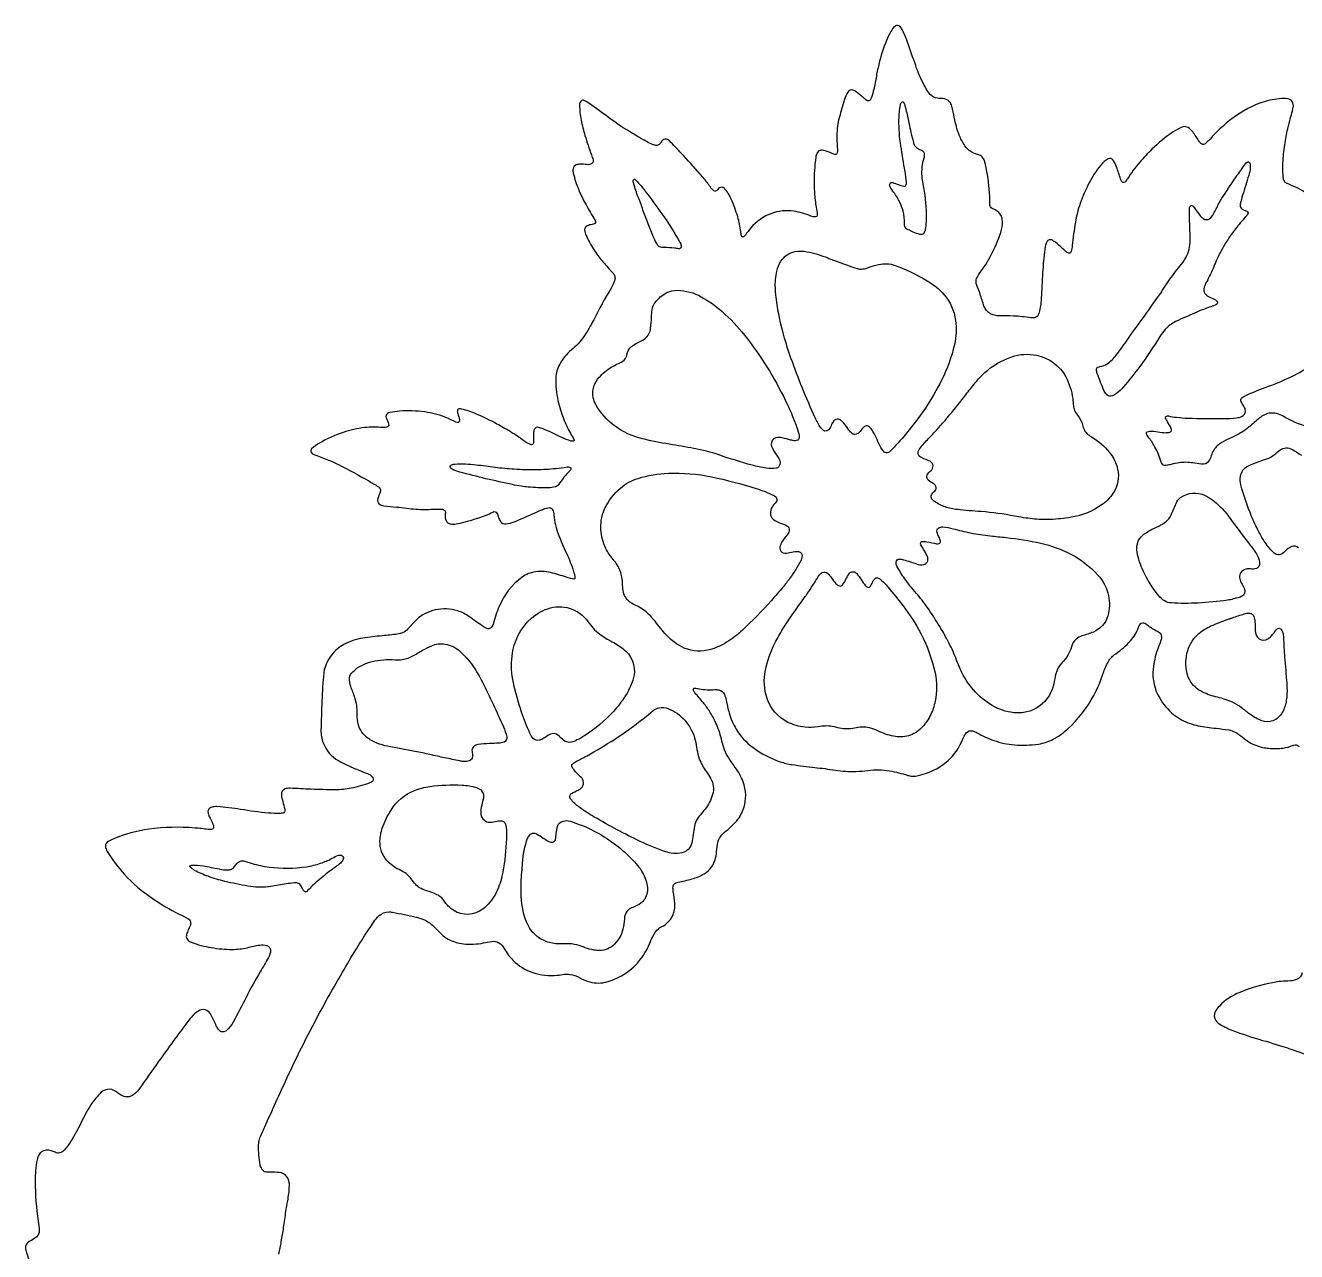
# Model space of a CAD drawing. Extents: x 5.6 to 18.4, y 2.5 to 21.5.
# Drawn here: x 6.77 to 13.13, y 15.33 to 21.47 of the extents above; entities that cross this region are included whole.
import ezdxf

# ---------------------------------------------------------------- set-up
doc = ezdxf.new("R2010")
doc.units = 0
doc.layers.add('SignTorch_HUMMINGBIRD_WELCO', color=18, linetype='CONTINUOUS')

msp = doc.modelspace()

# ---------------------------------------------------------------- linework, layer by layer
at = {"layer": 'SignTorch_HUMMINGBIRD_WELCO'}
for points in [[(13.1765, 20.6314, 0.044615), (13.1328, 20.6555, -0.003305), (13.0832, 20.6778, -0.157675), (13.073, 20.687, -0.111902), (13.0668, 20.7075, -0.03689), (13.067, 20.8015, -0.021489), (13.0777, 20.8911, -0.024433), (13.0943, 20.9686, 0.000156), (13.1157, 21.0491, 0.13387), (13.1154, 21.0788, 0.295661), (13.0921, 21.0994, 0.065391), (13.0459, 21.1001, 0.108312), (12.8691, 21.0397, 0.058894), (12.734, 20.9342, 0.019666), (12.7071, 20.9054, -0.027666), (12.6798, 20.8771, -0.101657), (12.672, 20.8723, -0.246043), (12.6574, 20.8743, -0.098244), (12.6472, 20.8851, 0.021653), (12.6138, 20.9339, 0.082912), (12.5911, 20.9555, 0.235478), (12.565, 20.959, 0.068167), (12.5159, 20.9344, 0.042872), (12.4099, 20.8474, 0.021861), (12.3489, 20.7825, 0.036291), (12.287, 20.699, -0.025352), (12.277, 20.6848, -0.474651), (12.2602, 20.6846, -0.100717), (12.2526, 20.6985, 0.00671), (12.233, 20.7588, 0.073139), (12.2154, 20.7932, 0.374432), (12.191, 20.799, 0.10428), (12.1539, 20.7684, 0.046855), (12.0958, 20.6796, 0.036977), (12.0501, 20.5752, 0.043902), (12.0263, 20.4821, 0.016255), (12.0109, 20.3651, -0.034714), (12.006, 20.336, -0.167277), (12.0013, 20.3287, -0.275217), (11.9912, 20.3273, -0.091278), (11.9787, 20.3355, 0.015577), (11.9346, 20.3755, 0.045952), (11.9116, 20.3917, 0.424194), (11.8828, 20.3834, 0.08721), (11.8754, 20.3607, 0.017653), (11.8633, 20.2443, 0.006769), (11.8562, 20.1155, -0.031015), (11.849, 20.0464, -0.05802), (11.8409, 20.0184, -0.227468), (11.8254, 20.0046, -0.111103), (11.8034, 20.0034, 0.030327), (11.7161, 20.0124, 0.012056), (11.6467, 20.0137, -0.112855), (11.6021, 20.0237, -0.210688), (11.5689, 20.0621, 0.006897), (11.5495, 20.1227, 0.018395), (11.5327, 20.1674, -0.190143), (11.532, 20.1997, -0.075634), (11.5454, 20.2241, 0.044606), (11.6053, 20.3181, 0.03984), (11.6528, 20.4312, 0.086787), (11.6611, 20.4872, 0.089844), (11.6558, 20.5123, 0.193623), (11.6254, 20.5437, 0.011503), (11.6101, 20.5502, -0.201918), (11.6011, 20.5589, -0.104832), (11.5977, 20.5764, 0.024242), (11.5955, 20.6474, 0.044393), (11.5715, 20.7892, 0.130562), (11.56, 20.8093, 0.146275), (11.542, 20.8193, -0.187075), (11.4733, 20.8646, -0.064276), (11.4446, 20.9185, -0.0432), (11.4201, 21.0058, 0.010774), (11.408, 21.0626, 0.131748), (11.3952, 21.0864, 0.204051), (11.3623, 21.1008, -0.056055), (11.3267, 21.1052, -0.192596), (11.2927, 21.1293, -0.030618), (11.2571, 21.1923, -0.031808), (11.2269, 21.2659, 0.003768), (11.1861, 21.384, 0.037447), (11.1563, 21.4516, 0.148835), (11.1429, 21.465, 0.326296), (11.1221, 21.462, 0.069978), (11.1028, 21.4371, 0.033302), (11.0809, 21.3922, 0.037083), (11.0423, 21.2722, 0.019858), (11.0287, 21.2047, -0.024676), (11.0145, 21.1372, -0.02829), (11.0014, 21.0968, -0.162819), (10.9965, 21.0909, -0.299954), (10.9832, 21.0913, -0.026219), (10.9617, 21.1081, 0.007209), (10.9297, 21.1352, 0.108413), (10.9131, 21.1436, 0.324163), (10.8873, 21.1336, 0.069827), (10.87, 21.096, 0.007041), (10.8452, 21.0095, 0.064537), (10.8323, 20.9149, 0.020731), (10.8336, 20.877, -0.019934), (10.835, 20.839, -0.096011), (10.8322, 20.8249, -0.245637), (10.8277, 20.8211, -0.165243), (10.8174, 20.8222, 0.017087), (10.7796, 20.8382, 0.101197), (10.7545, 20.8423, 0.252559), (10.7347, 20.8306, 0.102036), (10.7268, 20.8085, 0.037968), (10.7185, 20.6729, 0.021594), (10.7226, 20.6018, 0.021176), (10.733, 20.53, -0.04696), (10.7341, 20.518, -0.410385), (10.725, 20.5088, -0.09913), (10.7029, 20.5129, 0.056929), (10.6162, 20.5369, 0.132237), (10.5022, 20.5248, 0.123306), (10.402, 20.454, 0.036316), (10.3745, 20.4169, -0.142108), (10.3658, 20.4093, -0.456891), (10.3556, 20.4138, -0.044433), (10.3512, 20.4348, 0.041157), (10.336, 20.5089, 0.032847), (10.3036, 20.5978, 0.069238), (10.2707, 20.6509, 0.219608), (10.258, 20.657, 0.263173), (10.2363, 20.6452, -0.219511), (10.2252, 20.6378, -0.196537), (10.2173, 20.6398, -0.071348), (10.2016, 20.6549, -0.022794), (10.1938, 20.6659, 0.021643), (10.186, 20.677, 0.01643), (10.1486, 20.7224, 0.006834), (10.0538, 20.8273, 0.010982), (9.9941, 20.8888, 0.076329), (9.984, 20.896, 0.242934), (9.9666, 20.896, 0.10019), (9.9581, 20.8891, 0.001182), (9.9459, 20.8743, -0.199383), (9.9316, 20.8667, -0.141615), (9.9098, 20.8708, -0.032802), (9.7433, 20.9686, -0.013544), (9.6377, 21.0447, 0.019245), (9.5803, 21.085, 0.039691), (9.5675, 21.0919, 0.316902), (9.5518, 21.0887, 0.192647), (9.5444, 21.0699, 0.049243), (9.5521, 20.9936, 0.022413), (9.5714, 20.9161, 0.017499), (9.604, 20.819, -0.025054), (9.6119, 20.7944, -0.397865), (9.5998, 20.7722, -0.108012), (9.5815, 20.7703, 0.027659), (9.5475, 20.7724, 0.076093), (9.5281, 20.7695, 0.298713), (9.5116, 20.7495, 0.088268), (9.513, 20.7271, 0.034985), (9.5388, 20.6471, 0.031), (9.5717, 20.5779, 0.011897), (9.616, 20.502, -0.053837), (9.6235, 20.4863, -0.299898), (9.6209, 20.4758, -0.176381), (9.6078, 20.4704, 0.110975), (9.5822, 20.4634, 0.352735), (9.5703, 20.4357, 0.044991), (9.58, 20.41, 0.030107), (9.621, 20.3372, 0.036398), (9.6626, 20.2819, 0.009155), (9.7118, 20.2277, -0.124597), (9.7208, 20.2116, -0.141579), (9.7203, 20.1926, -0.059493), (9.7021, 20.152, 0.019084), (9.6151, 19.9939, -0.03315), (9.5659, 19.9102, -0.073985), (9.5036, 19.8426, 0.099341), (9.4448, 19.772, 0.113234), (9.4255, 19.7029, 0.070558), (9.4364, 19.5892, 0.032194), (9.4643, 19.4993, 0.037335), (9.4988, 19.4258, 0.004297), (9.5164, 19.3952, -0.446166), (9.5136, 19.3861, -0.151756), (9.508, 19.3855, -0.043402), (9.4894, 19.3905, -0.029175), (9.4447, 19.41, 0.022221), (9.3623, 19.4473, 0.022832), (9.3392, 19.4553, 0.391948), (9.3178, 19.4448, 0.09829), (9.3142, 19.4234, -0.014931), (9.314, 19.383, -0.121932), (9.3108, 19.3717, -0.238711), (9.3056, 19.3683, -0.115853), (9.299, 19.369, -0.04675), (9.2841, 19.376, -0.032517), (9.2589, 19.3932, 0.021492), (9.234, 19.411, 0.011364), (9.1964, 19.4343, 0.006617), (9.1305, 19.472, 0.025907), (9.0278, 19.5221, 0.038012), (8.954, 19.547, 0.063988), (8.9428, 19.5484, 0.373411), (8.9328, 19.5396, 0.126958), (8.9347, 19.5232, -0.055011), (8.9426, 19.4934, -0.112617), (8.9419, 19.4831, -0.255558), (8.9384, 19.4798, -0.193463), (8.9247, 19.4813, 0.028039), (8.875, 19.5046, 0.061464), (8.7693, 19.5325, 0.05346), (8.6437, 19.5362, 0.028068), (8.5951, 19.5296, 0.10216), (8.5826, 19.5244, 0.358389), (8.5763, 19.503, -0.001511), (8.5865, 19.4789, -0.104657), (8.5888, 19.4671, -0.286972), (8.583, 19.4583, -0.132915), (8.5602, 19.4544, 0.050366), (8.4678, 19.454, 0.055969), (8.361, 19.4304, 0.047095), (8.2425, 19.377, 0.061313), (8.2027, 19.3474, 0.262427), (8.1991, 19.3355, 0.249144), (8.2113, 19.3212, 0.002013), (8.28, 19.2944, -0.024625), (8.337, 19.2691, -0.013719), (8.4896, 19.1869, -0.012635), (8.5373, 19.158, -0.085722), (8.5433, 19.1524, -0.272941), (8.546, 19.1309, 0.028878), (8.5348, 19.1001, 0.121955), (8.5339, 19.0834, 0.166803), (8.5401, 19.0727, 0.155005), (8.5641, 19.0622, 0.005855), (8.6281, 19.0564, -0.016273), (8.678, 19.0508, 0.039325), (8.7711, 19.0447, 0.003664), (8.8479, 19.0463, -0.152425), (8.8666, 19.041, -0.282763), (8.8727, 19.0281, 0.028485), (8.8716, 19.0068, 0.156308), (8.8793, 18.9832, 0.192581), (8.8965, 18.9722, 0.096478), (8.9268, 18.9725, 0.040927), (9.077, 19.016, 0.035473), (9.1105, 19.0316, -0.395618), (9.1302, 19.0266, -0.089612), (9.1391, 19.005, 0.112596), (9.149, 18.9838, 0.264138), (9.1756, 18.9727, 0.061712), (9.2165, 18.983, 0.017008), (9.3215, 19.0278, -0.024622), (9.3784, 19.051, -0.07967), (9.3929, 19.0536, -0.300526), (9.4096, 19.0431, -0.085156), (9.416, 19.0182, 0.070777), (9.439, 18.918, 0.017905), (9.4782, 18.8261, -0.032991), (9.5145, 18.733, -0.046429), (9.5214, 18.7015, -0.270577), (9.519, 18.696, -0.2108), (9.515, 18.6951, -0.030149), (9.4881, 18.7022, 0.009564), (9.4094, 18.7263, 0.103039), (9.3249, 18.7325, 0.125682), (9.2564, 18.705, 0.13737), (9.142, 18.5594, 0.033276), (9.1119, 18.4703, -0.176178), (9.0983, 18.4509, -0.255603), (9.08, 18.4488, -0.058052), (9.056, 18.462, -0.001893), (8.9918, 18.5081, 0.082655), (8.9342, 18.5369, 0.128048), (8.8221, 18.5416, 0.136396), (8.7286, 18.4925, 0.029681), (8.6855, 18.4468, -0.124964), (8.658, 18.427, -0.055611), (8.639, 18.4219, -0.015395), (8.5685, 18.4131, 0.007886), (8.4712, 18.4026, 0.082979), (8.3743, 18.3737, 0.101651), (8.3088, 18.3232, 0.101224), (8.2684, 18.2507, 0.055809), (8.2634, 18.2257, 0.010135), (8.2545, 18.0859, 0.006078), (8.2499, 17.9396, 0.095723), (8.2609, 17.8761, 0.174026), (8.3369, 17.7872, 0.036918), (8.4213, 17.7469, -0.004086), (8.4835, 17.7221, -0.109089), (8.5058, 17.7067, -0.140462), (8.5117, 17.6951, -0.217953), (8.5097, 17.6868, -0.138822), (8.4948, 17.676, -0.036868), (8.4005, 17.6492, -0.050888), (8.3229, 17.6413, -0.010638), (8.2004, 17.6439, -0.002626), (8.096, 17.6489, 0.081536), (8.07, 17.646, 0.381866), (8.0515, 17.617, 0.02477), (8.0588, 17.5828, -0.002698), (8.0686, 17.5451, -0.177328), (8.0671, 17.5305, -0.240406), (8.0593, 17.5247, -0.036585), (8.0424, 17.5229, -0.030239), (7.9872, 17.5247, -0.018582), (7.8474, 17.5431, 0.024232), (7.7303, 17.5571, 0.096717), (7.7007, 17.5534, 0.161439), (7.6881, 17.5442, 0.171794), (7.6842, 17.5301, 0.111906), (7.6907, 17.5081, -0.03011), (7.7091, 17.4699, -0.074287), (7.7125, 17.4565, -0.381436), (7.7025, 17.4429, -0.088353), (7.6855, 17.4424, 0.016334), (7.6184, 17.45, 0.053247), (7.3885, 17.444, 0.067156), (7.2123, 17.3958, 0.016142), (7.1851, 17.3832, 0.307404), (7.1711, 17.3581, 0.11715), (7.1794, 17.333, 0.046644), (7.2664, 17.2179, 0.05815), (7.4045, 17.0982, 0.034763), (7.5403, 17.0189, -0.008017), (7.5838, 16.9966, -0.197227), (7.5966, 16.981, -0.166178), (7.5962, 16.9644, -0.020408), (7.5839, 16.9353, 0.063566), (7.576, 16.9107, 0.224517), (7.5809, 16.8921, 0.131069), (7.601, 16.878, 0.045476), (7.7002, 16.8515, 0.041807), (7.8058, 16.8424, 0.059374), (7.88, 16.851, -0.015485), (7.9439, 16.8642, -0.118949), (7.9785, 16.862, -0.151916), (7.9922, 16.8525, -0.170038), (7.9971, 16.8384, -0.126373), (7.9876, 16.8026, -0.007997), (7.9455, 16.73, 0.018498), (7.8763, 16.6048, -0.006988), (7.81, 16.478, -0.0809), (7.7787, 16.4374, -0.188865), (7.7577, 16.4291, -0.227896), (7.7395, 16.4377, -0.068844), (7.726, 16.46, 0.020391), (7.701, 16.5124, 0.135111), (7.6786, 16.5361, 0.261236), (7.6429, 16.5374, 0.086596), (7.608, 16.511, 0.027556), (7.5821, 16.4799, 0.004596), (7.439, 16.284, 0.002399), (7.3382, 16.1418, -0.099384), (7.3065, 16.1116, -0.120635), (7.2831, 16.1038, -0.126846), (7.2599, 16.1078, -0.063737), (7.223, 16.1304, 0.207205), (7.1813, 16.1419, 0.153604), (7.1502, 16.1271, 0.063415), (7.098, 16.0643, 0.032347), (7.0479, 15.9733, -0.030249), (6.9983, 15.8822, -0.051427), (6.961, 15.8343, -0.147876), (6.9423, 15.8238, -0.179939), (6.9193, 15.8269, 0.12581), (6.8775, 15.8373, 0.097265), (6.8576, 15.8332, 0.12234), (6.8446, 15.8236, 0.128546), (6.8285, 15.7887, 0.045361), (6.8192, 15.6819, 0.036243), (6.8345, 15.4828, -0.029304), (6.839, 15.433, -0.139904), (6.8339, 15.4128, -0.125997), (6.8178, 15.3963, -0.015809), (6.7885, 15.3797, 0.186354), (6.7729, 15.362, 0.160787), (6.7721, 15.3363, 0.014531), (6.7887, 15.2852, 0.011814)], [(13.2072, 19.4551, -0.086155), (13.075, 19.5065, 0.054402), (13.0428, 19.5214, 0.092305), (13.0054, 19.5267, 0.104698), (12.9732, 19.5184, 0.059632), (12.9484, 19.5022, 0.002647), (12.894, 19.456, -0.041386), (12.8595, 19.431, -0.029635), (12.8068, 19.4033, 0.016362), (12.7599, 19.3802, 0.133626), (12.7187, 19.3413, 0.066723), (12.7064, 19.3133, -0.088676), (12.6928, 19.2859, -0.27463), (12.6569, 19.2707, -0.006363), (12.6142, 19.2772, 0.074531), (12.5457, 19.2782, 0.033694), (12.506, 19.27, -0.015023), (12.4823, 19.2642, -0.302839), (12.4607, 19.2728, -0.082094), (12.452, 19.2912, 0.065637), (12.4198, 19.3658, 0.036182), (12.3869, 19.4129, -0.179917), (12.3822, 19.4266, -0.26409), (12.3857, 19.4324, -0.121608), (12.3992, 19.4361, -0.056469), (12.4392, 19.4326, 0.050499), (12.4792, 19.4286, 0.071933), (12.4996, 19.4316, 0.329922), (12.508, 19.4427, 0.117896), (12.5065, 19.4491, 0.020019), (12.4879, 19.483, -0.035373), (12.4782, 19.502, -0.439579), (12.4826, 19.5116, -0.12791), (12.4927, 19.5122, 0.017003), (12.5328, 19.5057, 0.02447), (12.5898, 19.5013, 0.007789), (12.769, 19.499, 0.028376), (12.8337, 19.5029, 0.074674), (12.8575, 19.5094, 0.130076), (12.8734, 19.522, 0.173985), (12.8779, 19.5368, 0.135928), (12.8698, 19.561, -0.035069), (12.8571, 19.5832, -0.091846), (12.8545, 19.5929, -0.168072), (12.8559, 19.5984, -0.138928), (12.8699, 19.6105, -0.021757), (12.9771, 19.6549, 0.022418), (13.1068, 19.7089, 0.034497), (13.1867, 19.7534, 0.06741)], [(13.1432, 18.8518, 0.29727), (13.1091, 18.8584, 0.079306), (13.087, 18.845, 0.010218), (13.0636, 18.8243, -0.237822), (13.0401, 18.8176, -0.150053), (13.0162, 18.8303, -0.055337), (12.9712, 18.8865, -0.023273), (12.9431, 18.9359, -0.016377), (12.9088, 19.0091, -0.038669), (12.855, 19.167, -0.100618), (12.8528, 19.2104, -0.242559), (12.8898, 19.2617, -0.036879), (12.941, 19.283, 0.00284), (12.9848, 19.2979, 0.087127), (13.0219, 19.3185, 0.001766), (13.0509, 19.3422, -0.176102), (13.0806, 19.3526, -0.12668), (13.1126, 19.3441, -0.025032), (13.1575, 19.3157, 0.004935)], [(8.0388, 15.3176, 0.008968), (8.0513, 15.3802, 0.008048), (8.0628, 15.4504, 0.001318), (8.0745, 15.5309, -0.011888), (8.0832, 15.5831, 0.038169), (8.0919, 15.6598, 0.093194), (8.0871, 15.6913, 0.26538), (8.0502, 15.7235, 0.052859), (8.0105, 15.7272, -0.002006), (7.9806, 15.7269, -0.23139), (7.957, 15.7382, -0.121377), (7.9457, 15.7633, -0.049546), (7.9373, 15.8622, -0.107566), (7.9485, 15.9099, 0.006805), (7.976, 15.97, -0.005316), (8.0879, 16.2163, -0.016353), (8.2669, 16.5686, -0.009584), (8.3996, 16.7994, -0.011931), (8.514, 16.98, -0.053794), (8.5396, 17.0106, -0.200374), (8.5899, 17.0302, -0.038977), (8.6075, 17.0284, -0.011969), (8.7273, 17.0037, -0.05767), (8.7711, 16.9881, -0.085906), (8.8185, 16.9536, 0.00281), (8.8518, 16.9196, 0.076013), (8.8872, 16.8934, 0.095226), (8.963, 16.8702, 0.074874), (9.0635, 16.8746, -0.000291), (9.1045, 16.8825, -0.188789), (9.1399, 16.876, -0.132233), (9.1671, 16.847, 0.073745), (9.2109, 16.7878, 0.115944), (9.3104, 16.726, 0.109898), (9.433, 16.713, 0.006235), (9.4694, 16.7176, -0.070687), (9.4949, 16.7175, -0.096821), (9.5458, 16.6997, 0.070591), (9.5958, 16.6792, 0.131348), (9.6829, 16.6803, 0.161692), (9.8501, 16.7934, 0.073325), (9.8996, 16.8821, -0.061001), (9.9251, 16.9305, -0.132967), (9.9559, 16.9565, 0.173193), (10.0091, 17.009, 0.134719), (10.0208, 17.073, 0.017679), (10.0137, 17.1316, -0.04921), (10.0121, 17.1579, -0.253928), (10.0206, 17.1721, -0.085764), (10.0373, 17.1785, 0.019352), (10.1068, 17.195, 0.066084), (10.1677, 17.221, 0.2026), (10.225, 17.2987, 0.048331), (10.2314, 17.3444, -0.078724), (10.2406, 17.3896, -0.124045), (10.2621, 17.4209, 0.000936), (10.2959, 17.4507, 0.033915), (10.3311, 17.4864, 0.102407), (10.3669, 17.5509, 0.167939), (10.363, 17.6813, 0.067591), (10.324, 17.753, -0.01798), (10.2867, 17.808, -0.064029), (10.2662, 17.8522, -0.018472), (10.2542, 17.8959, 0.050903), (10.2267, 17.9755, 0.029701), (10.1964, 18.0318, 0.034197), (10.164, 18.077, 0.010191), (10.1215, 18.1264, -0.124751), (10.1139, 18.1409, -0.496716), (10.1211, 18.1497, -0.037912), (10.144, 18.147, 0.066582), (10.2209, 18.1426, -0.070511), (10.2401, 18.1414, -0.24123), (10.2692, 18.1178, -0.055747), (10.278, 18.09, 0.018369), (10.2932, 18.0258, 0.070105), (10.3284, 17.9444, 0.096439), (10.4112, 17.8539, 0.076229), (10.548, 17.7818, 0.049056), (10.6082, 17.7673, 0.00686), (10.7215, 17.7533, -0.011454), (10.8249, 17.7395, 0.048914), (10.9292, 17.7334, 0.022915), (10.9873, 17.7384, -0.077238), (11.0955, 17.736, -0.031896), (11.1869, 17.7136, 0.063137), (11.21, 17.7094, 0.074374), (11.2405, 17.7123, 0.059625), (11.3308, 17.7467, 0.072129), (11.3964, 17.7943, 0.073841), (11.4445, 17.8572, 0.029564), (11.4663, 17.9029, -0.075608), (11.4803, 17.9263, -0.296772), (11.5108, 17.9359, -0.058371), (11.535, 17.926, 0.039697), (11.6187, 17.8881, 0.067717), (11.7216, 17.8661, 0.055698), (11.8418, 17.8703, 0.086121), (11.916, 17.8948, 0.064966), (11.9891, 17.947, 0.080146), (12.1187, 18.1137, 0.049082), (12.1659, 18.2244, -0.056465), (12.1922, 18.2836, -0.110773), (12.2282, 18.3222, 0.060795), (12.302, 18.387, 0.094058), (12.3423, 18.4541, -0.069024), (12.3516, 18.4713, -0.403483), (12.3736, 18.4752, -0.007334), (12.394, 18.461, 0.041387), (12.442, 18.4323, -0.300069), (12.4574, 18.406, -0.080127), (12.4524, 18.3828, 0.007862), (12.4371, 18.3414, 0.059613), (12.4155, 18.2456, 0.163167), (12.4485, 18.0991, 0.083241), (12.518, 18.0185, 0.093444), (12.601, 17.9724, 0.036028), (12.6412, 17.9622, 0.016535), (12.7304, 17.9492, -0.010336), (12.7946, 17.9407, -0.088917), (12.826, 17.93, -0.053067), (12.8625, 17.9044, 0.093262), (12.9339, 17.8623, 0.064385), (12.9947, 17.8488, 0.055855), (13.0664, 17.8503, 0.068019), (13.1142, 17.8636, -0.103555), (13.1264, 17.866, -0.174295), (13.1465, 17.8586, -0.013695)], [(13.1622, 16.725, -0.257559), (13.1331, 16.6914, -0.09074), (13.0898, 16.684, 0.039391), (13.046, 16.681, 0.060274), (12.849, 16.6271, 0.10109), (12.747, 16.559, 0.071342), (12.7266, 16.5315, 0.286238), (12.7294, 16.4864, 0.106881), (12.7511, 16.4667, 0.041907), (12.818, 16.435, 0.020137), (12.9636, 16.3872, -0.024266), (13.2331, 16.2961, -0.003355)]]:
    msp.add_lwpolyline(points, format="xyb", dxfattribs=at)
for points in [[(11.1926, 20.9801, 0.011947), (11.2153, 20.8814, 0.074886), (11.2216, 20.8664, 0.09947), (11.2316, 20.8557, 0.063229), (11.2518, 20.8446, -0.063256), (11.262, 20.8391, -0.219314), (11.2699, 20.825, -0.095292), (11.2674, 20.8025, 0.093514), (11.2572, 20.7126, 0.033406), (11.2626, 20.6746, -0.048198), (11.2797, 20.5223, -0.0385), (11.2748, 20.4447, -0.150409), (11.2662, 20.4263, -0.28515), (11.2479, 20.421, -0.037004), (11.215, 20.433, 0.01028), (11.1885, 20.4443, -0.224147), (11.1734, 20.4607, -0.075918), (11.171, 20.476, 0.059002), (11.1636, 20.5375, 0.054065), (11.1475, 20.582, 0.044277), (11.1178, 20.6313, -0.020982), (11.0988, 20.6597, -0.286259), (11.0989, 20.6756, -0.333073), (11.112, 20.6804, -0.019845), (11.1413, 20.6706, 0.045164), (11.1675, 20.6633, 0.378423), (11.1801, 20.6709, 0.101629), (11.1812, 20.6809, 0.01796), (11.1736, 20.7365, -0.003802), (11.1526, 20.8634, -0.042776), (11.1434, 20.9946, -0.038074), (11.1502, 21.0695, -0.182687), (11.1583, 21.0835, -0.48711), (11.1667, 21.0816, -0.032509), (11.1733, 21.0648, -0.020976), (11.1782, 21.0467, -0.005787)], [(12.493, 20.1865, -0.027636), (12.55, 20.2626, 0.045993), (12.5792, 20.3046, 0.134553), (12.6012, 20.3917, 0.006403), (12.598, 20.4865, -0.024548), (12.5982, 20.554, -0.173436), (12.602, 20.563, -0.476031), (12.6163, 20.5622, 0.004841), (12.6475, 20.5198, 0.067718), (12.6665, 20.5006, 0.342935), (12.6996, 20.5007, 0.1019), (12.7144, 20.5182, 0.004759), (12.7403, 20.5668, -0.022568), (12.7673, 20.6134, -0.009676), (12.8371, 20.7179, -0.010157), (12.8784, 20.7747, -0.06692), (12.886, 20.7822, -0.521572), (12.8993, 20.778, -0.093813), (12.9018, 20.7566, -0.056368), (12.8942, 20.7162, -0.001857), (12.8636, 20.6175, 0.021122), (12.8518, 20.5737, 0.229141), (12.8568, 20.5522, 0.157963), (12.8718, 20.5424, -0.091684), (12.8879, 20.5347, -0.396995), (12.8899, 20.5237, -0.044052), (12.877, 20.507, 0.0215), (12.828, 20.4492, 0.0433), (12.7548, 20.3359, 0.024626), (12.7194, 20.2604, -0.027498), (12.6837, 20.1852, 0.030284), (12.6707, 20.1574, 0.2627), (12.6752, 20.1248, 0.137559), (12.6996, 20.1064, -0.034548), (12.7272, 20.0933, -0.130664), (12.7374, 20.0834, -0.277798), (12.7374, 20.0763, -0.174014), (12.7254, 20.0666, 0.003747), (12.6682, 20.046, 0.023787), (12.6226, 20.0268, -0.015134), (12.5773, 20.0068, 0.017138), (12.528, 19.9847, 0.094357), (12.4763, 19.9459, 0.04766), (12.4492, 19.91, -0.021585), (12.3488, 19.7606, -0.018524), (12.2662, 19.657, -0.051924), (12.2318, 19.6244, -0.061342), (12.2117, 19.6126, -0.312294), (12.1837, 19.6182, -0.087156), (12.171, 19.637, -0.020916), (12.1361, 19.7246, -0.067996), (12.1319, 19.7448, -0.311245), (12.139, 19.7567, -0.074135), (12.1487, 19.7595, 0.116551), (12.1863, 19.7739, 0.079716), (12.2311, 19.8162, 0.015699), (12.2891, 19.8968, -0.01148), (12.33, 19.9547, 0.012496)], [(9.835, 20.616, -0.026258), (9.813, 20.6839, -0.183791), (9.8141, 20.6944, -0.489348), (9.8224, 20.696, -0.032555), (9.835, 20.6836, -0.018748), (9.8752, 20.6345, -0.008657), (9.9564, 20.5238, -0.025013), (10.0486, 20.3785, -0.11806), (10.0536, 20.361, -0.477336), (10.0403, 20.3492, 0.009841), (10.019, 20.3523, 0.038581), (9.9694, 20.3548, -0.10759), (9.9431, 20.3597, -0.160894), (9.9364, 20.3656, -0.02986), (9.9149, 20.4076, -0.019282), (9.8619, 20.5427, 0.007563)], [(10.825, 20.2885, 0.019459), (10.9362, 20.2498, 0.084271), (10.9552, 20.2474, 0.082312), (10.9858, 20.2538, -0.035469), (11.0414, 20.2708, -0.144676), (11.1237, 20.2658, -0.057535), (11.3059, 20.1749, -0.06975), (11.3679, 20.1209, -0.14603), (11.4268, 19.9908, -0.091225), (11.421, 19.8693, -0.058401), (11.3569, 19.6915, -0.03255), (11.2756, 19.552, -0.039171), (11.1274, 19.3654, -0.015678), (11.0943, 19.3319, -0.320786), (11.074, 19.3291, -0.097721), (11.066, 19.3356, -0.044714), (11.0533, 19.3539, -0.032667), (11.0334, 19.3946, 0.039144), (11.013, 19.435, 0.071057), (10.994, 19.4582, 0.311492), (10.9736, 19.4611, 0.117553), (10.962, 19.4512, -0.038172), (10.9434, 19.4298, -0.124691), (10.9288, 19.4211, -0.218582), (10.9098, 19.4239, -0.109324), (10.8931, 19.4409, 0.032113), (10.8672, 19.4769, 0.10246), (10.8458, 19.4941, 0.287366), (10.8224, 19.4921, 0.149713), (10.8059, 19.4694, -0.092194), (10.7921, 19.445, -0.165808), (10.7793, 19.4372, -0.189968), (10.7663, 19.4393, -0.112612), (10.7517, 19.4532, -0.039353), (10.724, 19.503, -0.021376), (10.6027, 19.8018, -0.032696), (10.5449, 20.0046, -0.03895), (10.5246, 20.1541, -0.070787), (10.5317, 20.237, -0.084187), (10.5524, 20.287, -0.210946), (10.6236, 20.3349, -0.092436), (10.6826, 20.3345, -0.04928), (10.788, 20.303, 0.005784), (10.8065, 20.2957, -0.002128)], [(10.2429, 19.3171, 0.037424), (10.1169, 19.3498, 0.003694), (9.9937, 19.3711, -0.016173), (9.8597, 19.3978, -0.104501), (9.7179, 19.464, -0.100014), (9.6269, 19.5666, -0.174134), (9.6123, 19.6456, -0.12736), (9.6349, 19.6966, -0.085529), (9.6962, 19.7516, -0.033679), (9.7533, 19.7823, 0.181411), (9.7782, 19.807, 0.069608), (9.7816, 19.8184, -0.183679), (9.8047, 19.8594, -0.075728), (9.8488, 19.8861, 0.074847), (9.8726, 19.9004, 0.192565), (9.9001, 19.9509, 0.018189), (9.9047, 20.0064, -0.019978), (9.9079, 20.0433, -0.134128), (9.924, 20.0821, -0.105478), (9.9782, 20.1279, -0.129418), (10.0348, 20.1414, -0.121869), (10.153, 20.1091, -0.053595), (10.2583, 20.0346, -0.044735), (10.3698, 19.9169, -0.054085), (10.5759, 19.5889, -0.034083), (10.6409, 19.4283, -0.11318), (10.6432, 19.4034, -0.400381), (10.6239, 19.388, -0.039935), (10.6006, 19.3919, -0.006099), (10.5593, 19.4028, 0.135495), (10.5262, 19.4029, 0.382176), (10.5042, 19.3689, 0.099257), (10.5148, 19.3403, 0.009599), (10.5416, 19.2987, -0.299203), (10.542, 19.259, -0.221249), (10.5286, 19.2505, -0.06801), (10.4791, 19.2509, -0.032557), (10.4077, 19.266, -0.013765)], [(11.4776, 19.6181, -0.000884), (11.5254, 19.6786, -0.04127), (11.5726, 19.7291, -0.103315), (11.7082, 19.8086, -0.131531), (11.8323, 19.8164, -0.224162), (11.9786, 19.7074, -0.09237), (12.0128, 19.5992, -0.008917), (12.0166, 19.5632, 0.079212), (12.0222, 19.5404, 0.079226), (12.0376, 19.5159, -0.124045), (12.062, 19.468, 0.059587), (12.0715, 19.4414, 0.084556), (12.0833, 19.4253, 0.063703), (12.107, 19.4075, -0.098001), (12.1969, 19.3301, -0.084038), (12.2336, 19.2621, -0.208223), (12.2235, 19.1394, -0.117765), (12.1604, 19.0685, -0.111234), (12.005, 19.005, -0.031689), (11.9013, 18.9943, -0.036719), (11.8113, 18.9974, -0.021629), (11.7217, 19.011, 0.030109), (11.555, 19.0334, -0.006976), (11.4355, 19.0439, -0.056198), (11.3743, 19.0572, -0.037843), (11.347, 19.0688, -0.034084), (11.3189, 19.0859, -0.07971), (11.308, 19.0965, -0.292253), (11.3065, 19.1172, -0.091875), (11.3222, 19.1365, 0.337119), (11.3275, 19.1608, 0.160829), (11.3158, 19.1732, -0.063688), (11.2902, 19.1916, -0.152671), (11.2826, 19.2051, -0.186842), (11.2846, 19.2177, -0.096027), (11.3024, 19.2382, 0.235997), (11.3141, 19.2628, 0.292827), (11.299, 19.2855, 0.014352), (11.2725, 19.2962, -0.042428), (11.2505, 19.3066, -0.315226), (11.2391, 19.331, -0.09866), (11.2443, 19.3444, -0.043612), (11.264, 19.37, -0.006242), (11.3073, 19.416, 0.011752), (11.3501, 19.4624, 0.008849), (11.3969, 19.5175, 0.004958)], [(9.208, 19.1685, -0.011833), (8.9442, 19.2315, -0.054875), (8.9059, 19.2462, -0.095719), (8.8982, 19.2523, -0.4364), (8.8996, 19.2646, -0.14771), (8.9194, 19.2717, -0.041075), (9.0267, 19.2682, -0.005004), (9.1219, 19.2563, 0.018218), (9.2173, 19.247, 0.018658), (9.3284, 19.2443, 0.021387), (9.4251, 19.2498, 0.013897), (9.4823, 19.257, -0.156931), (9.4966, 19.2548, -0.52994), (9.4985, 19.2403, 0.057415), (9.4624, 19.2001, -0.01526), (9.4383, 19.1684, -0.151872), (9.422, 19.1574, -0.070458), (9.3887, 19.1524, -0.023115), (9.2865, 19.1563, -0.017615), (9.2516, 19.1605, -0.014009)], [(10.5045, 18.5883, -0.023213), (10.3597, 18.4405, -0.048134), (10.2802, 18.3798, -0.064211), (10.201, 18.3436, -0.178195), (10.0688, 18.3506, -0.109685), (9.9793, 18.415, -0.02143), (9.922, 18.485, 0.12446), (9.8224, 18.5657, -0.055837), (9.7949, 18.5823, -0.098669), (9.7735, 18.6068, -0.094548), (9.7624, 18.6389, -0.033111), (9.7597, 18.6733, 0.089151), (9.7476, 18.7364, 0.087373), (9.713, 18.7938, -0.062645), (9.6756, 18.8495, -0.055409), (9.6587, 18.8952, -0.093411), (9.6531, 18.99, -0.078211), (9.6698, 19.047, -0.10589), (9.7494, 19.1515, -0.10238), (9.8371, 19.1999, -0.066177), (9.989, 19.2258, -0.060052), (10.2045, 19.2077, -0.025725), (10.4287, 19.1492, -0.033269), (10.5162, 19.115, -0.15716), (10.531, 19.1011, -0.330737), (10.5286, 19.0828, 0.053579), (10.5078, 19.0561, 0.158862), (10.4997, 19.0234, 0.187833), (10.5121, 18.9974, 0.126856), (10.5536, 18.9747, -0.056776), (10.5774, 18.9657, -0.133818), (10.5915, 18.9527, -0.189576), (10.5941, 18.9392, -0.133787), (10.5831, 18.9167, 0.045803), (10.5559, 18.8791, 0.123871), (10.5469, 18.8488, 0.364902), (10.5631, 18.8277, 0.118408), (10.5973, 18.8285, -0.038218), (10.6309, 18.8346, -0.151162), (10.6494, 18.831, -0.225587), (10.6571, 18.8205, -0.163677), (10.6531, 18.7914, -0.043847), (10.5973, 18.7, -0.014138), (10.5622, 18.6553, -0.009083)], [(12.8155, 18.5965, -0.04679), (12.7884, 18.5902, -0.019496), (12.6418, 18.5761, -0.029436), (12.5052, 18.5764, -0.122163), (12.4734, 18.5864, -0.08753), (12.4429, 18.6133, -0.059013), (12.366, 18.7368, -0.061704), (12.3353, 18.8309, -0.126989), (12.3383, 18.8795, -0.15164), (12.3638, 18.9157, -0.048899), (12.4111, 18.9452, -0.002179), (12.4546, 18.9666, 0.083839), (12.4866, 18.9894, 0.067782), (12.5008, 19.008, 0.039425), (12.5178, 19.0445, -0.017461), (12.5303, 19.075, -0.127144), (12.5533, 19.1035, -0.283729), (12.6756, 19.114, -0.079155), (12.7483, 19.0615, -0.041606), (12.8009, 18.9997, 0.011601), (12.8914, 18.8793, -0.023355), (12.9324, 18.822, -0.113979), (12.9476, 18.7801, -0.141484), (12.9442, 18.7593, -0.201983), (12.9329, 18.7492, -0.123419), (12.9024, 18.7466, 0.143447), (12.872, 18.7427, 0.173603), (12.8521, 18.724, 0.177503), (12.8489, 18.6974, 0.090679), (12.8608, 18.6701, -0.080641), (12.8732, 18.643, -0.118558), (12.8738, 18.6273, -0.197692), (12.8635, 18.6121, -0.114486), (12.8328, 18.6005, 0.047491)], [(11.6792, 18.9039, -0.027048), (11.8539, 18.8753, -0.066584), (12.0042, 18.8205, -0.088474), (12.1388, 18.7163, -0.130886), (12.1919, 18.613, -0.123042), (12.1889, 18.5122, -0.230385), (12.1164, 18.4309, -0.029087), (12.059, 18.4111, 0.110431), (12.0302, 18.3956, 0.157077), (12.0064, 18.3565, -0.082542), (11.9887, 18.3143, -0.05638), (11.9583, 18.2764, 0.118506), (11.9327, 18.235, 0.043728), (11.9208, 18.184, -0.131895), (11.8826, 18.0947, -0.169646), (11.7832, 18.0312, -0.086321), (11.7173, 18.0272, -0.107092), (11.6098, 18.0636, -0.15539), (11.4515, 18.2428, -0.011803), (11.432, 18.29, 0.026303), (11.3933, 18.3765, 0.018298), (11.3476, 18.4583, 0.015159), (11.286, 18.553, 0.026705), (11.2295, 18.6257, -0.021143), (11.1723, 18.6978, -0.037327), (11.1334, 18.7606, -0.132344), (11.1288, 18.7813, -0.42266), (11.1458, 18.7963, -0.049711), (11.1664, 18.7927, -0.01941), (11.2305, 18.7719, 0.131436), (11.2667, 18.7687, 0.462293), (11.2872, 18.8035, 0.056667), (11.2713, 18.8369, -0.002081), (11.2529, 18.8666, -0.254114), (11.2522, 18.8796, -0.262977), (11.258, 18.8836, -0.070715), (11.2827, 18.8826, -0.006353), (11.3314, 18.8728, 0.134163), (11.3439, 18.8735, 0.383744), (11.3507, 18.8855, 0.06279), (11.343, 18.907, -0.037582), (11.3339, 18.929, -0.365571), (11.3432, 18.9523, -0.137844), (11.3633, 18.9567, -0.054114), (11.414, 18.948, 0.021634), (11.5018, 18.9271, 0.019452), (11.601, 18.912, 0.004239), (11.6401, 18.9079, -0.003242)], [(10.684, 18.623, 0.016012), (10.7401, 18.7103, -0.1386), (10.7591, 18.7282, -0.333575), (10.7869, 18.7236, -0.03391), (10.804, 18.703, 0.019158), (10.828, 18.6724, 0.151743), (10.8454, 18.6614, 0.316519), (10.8611, 18.6672, 0.033916), (10.8778, 18.695, -0.038134), (10.8961, 18.7249, -0.264746), (10.914, 18.733, -0.20179), (10.9317, 18.7236, -0.02549), (10.954, 18.6932, 0.010638), (10.9755, 18.6621, 0.221899), (10.9895, 18.6543, 0.292862), (11.0008, 18.6604, 0.021769), (11.013, 18.685, -0.107629), (11.0235, 18.6993, -0.199883), (11.0327, 18.7025, -0.160534), (11.0472, 18.6967, -0.041857), (11.0887, 18.6554, -0.011957), (11.164, 18.562, -0.043127), (11.2527, 18.4234, -0.06836), (11.3239, 18.226, -0.102547), (11.3247, 18.0853, -0.069221), (11.2981, 18.0095, -0.075728), (11.255, 17.95, -0.127236), (11.1914, 17.9119, -0.124843), (11.116, 17.909, -0.06395), (11.0379, 17.9365, 0.065819), (10.9958, 17.9511, 0.107341), (10.9209, 17.9502, -0.111568), (10.846, 17.95, 0.003107), (10.8093, 17.9579, 0.067279), (10.774, 17.9605, 0.025826), (10.7389, 17.9565, -0.067114), (10.6733, 17.9544, -0.091598), (10.5854, 17.9803, -0.196669), (10.483, 18.0984, -0.134657), (10.4748, 18.2398, -0.062961), (10.522, 18.3752, -0.026382), (10.5622, 18.4465, -0.014837), (10.644, 18.567, 0.00143), (10.6739, 18.6087, 0.004182)], [(9.254, 18.0298, -0.03085), (9.2129, 18.1772, -0.0803), (9.2063, 18.3108, -0.184826), (9.304, 18.5003, -0.11605), (9.3981, 18.5515, -0.169482), (9.5104, 18.5438, -0.086733), (9.5631, 18.5095, -0.054895), (9.5927, 18.4751, 0.093367), (9.6524, 18.4155, 0.030745), (9.7154, 18.3781, -0.069802), (9.7752, 18.3359, -0.295691), (9.8113, 18.1901, -0.073494), (9.7586, 18.0887, -0.037751), (9.697, 18.0157, -0.063467), (9.55, 17.9, -0.035067), (9.515, 17.8822, -0.238865), (9.4706, 17.8853, -0.08747), (9.4475, 17.9052, 0.165118), (9.4216, 17.9214, 0.200623), (9.3927, 17.9167, 0.006919), (9.366, 17.8994, -0.076319), (9.3438, 17.8891, -0.291119), (9.3124, 17.8983, -0.075766), (9.2953, 17.9249, -0.021161)], [(12.8204, 18.5046, -0.011443), (12.8785, 18.5239, -0.168117), (12.9061, 18.523, -0.219079), (12.9202, 18.5084, -0.070507), (12.9253, 18.4834, -0.012578), (12.9268, 18.4365, 0.17462), (12.9385, 18.4047, 0.297094), (12.9792, 18.3923, 0.123234), (13.0021, 18.4057, 0.060446), (13.0261, 18.4356, -0.164916), (13.042, 18.4487, -0.365496), (13.0572, 18.4434, -0.078001), (13.0659, 18.4211, -0.050642), (13.069, 18.3949, 0.01903), (13.0748, 18.2895, -0.007118), (13.0852, 18.1577, -0.054203), (13.0821, 18.0875, -0.086411), (13.0623, 18.0285, -0.176954), (13.0148, 17.9866, -0.18964), (12.9602, 17.9867, -0.061476), (12.9003, 18.0194, -0.017418), (12.8584, 18.0517, 0.068735), (12.8134, 18.0795, 0.050296), (12.7377, 18.1043, -0.060931), (12.6625, 18.1307, -0.070987), (12.6252, 18.1563, -0.149155), (12.5855, 18.2239, -0.132109), (12.5886, 18.3377, -0.146631), (12.6451, 18.4239, -0.071249), (12.7052, 18.4612, -0.021347), (12.792, 18.495, -0.002628), (12.8062, 18.4998, 0.006249)], [(8.8689, 17.8014, -0.004471), (8.7947, 17.8177, 0.010651), (8.7204, 17.8331, -0.001676), (8.5827, 17.8591, -0.05075), (8.5293, 17.8751, -0.068702), (8.4784, 17.9049, -0.191761), (8.4336, 17.9822, -0.044431), (8.4312, 18.0243, 0.090883), (8.4195, 18.1016, 0.008453), (8.399, 18.1579, -0.118423), (8.3934, 18.201, -0.17953), (8.4086, 18.2315, -0.133357), (8.5058, 18.2831, -0.072661), (8.6201, 18.2921, 0.038375), (8.6487, 18.2924, 0.10402), (8.7065, 18.3099, 0.008394), (8.7585, 18.3395, -0.034077), (8.8042, 18.3625, -0.139816), (8.8706, 18.3706, -0.147257), (8.9459, 18.3342, -0.055096), (9.0097, 18.2614, -0.035755), (9.0579, 18.1804, -0.013632), (9.1628, 17.9567, -0.046213), (9.1796, 17.9059, -0.364091), (9.1662, 17.8797, -0.095621), (9.1411, 17.8743, 0.010199), (9.0935, 17.8725, 0.011124), (9.0368, 17.8678, 0.167279), (9.0137, 17.857, 0.258185), (9.006, 17.832, -0.069787), (9.0078, 17.8058, -0.304517), (8.9927, 17.7865, -0.10053), (8.963, 17.783, -0.029771), (8.944, 17.7858, -0.001229)], [(9.582, 17.812, 0.015239), (9.7186, 17.8932, 0.020637), (9.8149, 17.9602, 0.00968), (9.9136, 18.0382, -0.12363), (9.9422, 18.0518, -0.148379), (9.9903, 18.047, -0.115299), (10.071, 17.989, -0.059157), (10.1054, 17.9387, -0.068271), (10.1234, 17.889, -0.014502), (10.1319, 17.8422, 0.051577), (10.1439, 17.7962, 0.070843), (10.1786, 17.7324, -0.028681), (10.2002, 17.6997, -0.204068), (10.2104, 17.6173, -0.097983), (10.1728, 17.5442, -0.01794), (10.1492, 17.5165, 0.071108), (10.1287, 17.4866, 0.082009), (10.1173, 17.4489, 0.00236), (10.1119, 17.4061, -0.049138), (10.103, 17.3663, -0.230127), (10.0675, 17.3296, -0.170356), (9.9821, 17.3287, -0.029315), (9.8485, 17.3828, -0.021877), (9.618, 17.505, -0.02402), (9.5426, 17.5544, -0.064205), (9.5001, 17.5943, -0.224478), (9.4959, 17.6112, -0.224827), (9.5046, 17.623, -0.005516), (9.5377, 17.6401, 0.096403), (9.557, 17.6552, 0.211721), (9.5641, 17.678, 0.175283), (9.5498, 17.7067, -0.017236), (9.5166, 17.7406, -0.081761), (9.5063, 17.7563, -0.296225), (9.5085, 17.7702, -0.080931), (9.5161, 17.7762, -0.001755), (9.55, 17.795, -0.007968), (9.566, 17.8035, 0.008497)], [(9.1774, 17.3757, -0.03898), (9.1556, 17.2091, -0.069105), (9.1233, 17.1196, -0.10766), (9.0599, 17.0441, -0.314449), (8.9144, 17.037, -0.039568), (8.8952, 17.0513, -0.040616), (8.879, 17.068, -0.028643), (8.8653, 17.0868, 0.073484), (8.8499, 17.1043, 0.071766), (8.8306, 17.1163, 0.028893), (8.778, 17.136, -0.055255), (8.7435, 17.1511, -0.083713), (8.7242, 17.1669, -0.023475), (8.7015, 17.1956, 0.081411), (8.6757, 17.2215, 0.047596), (8.6405, 17.2421, -0.106198), (8.5802, 17.2876, -0.187736), (8.5453, 17.3853, -0.076371), (8.557, 17.449, -0.056726), (8.6006, 17.5399, -0.159407), (8.7177, 17.6374, -0.060022), (8.7944, 17.6577, -0.047882), (8.9563, 17.6646, -0.056595), (9.0284, 17.6525, -0.141942), (9.0535, 17.6367, -0.247301), (9.0627, 17.5997, 0.010577), (9.052, 17.5521, 0.082683), (9.0508, 17.5183, 0.281616), (9.0804, 17.4817, 0.133559), (9.1044, 17.4798, -0.011966), (9.1389, 17.4855, -0.100063), (9.1581, 17.4844, -0.157586), (9.1685, 17.4777, -0.127314), (9.1754, 17.4628, -0.048052), (9.179, 17.42, -0.00654), (9.1786, 17.404, -0.0037)], [(9.259, 17.275, -0.072583), (9.2844, 17.3989, -0.201411), (9.3062, 17.4225, -0.224144), (9.325, 17.4223, -0.035473), (9.3533, 17.4059, 0.014913), (9.3902, 17.3825, 0.193942), (9.4101, 17.3794, 0.28288), (9.4232, 17.3924, 0.043211), (9.428, 17.424, -0.048158), (9.4334, 17.4571, -0.274088), (9.4616, 17.485, -0.136245), (9.4967, 17.484, -0.059964), (9.656, 17.4133, -0.07703), (9.8284, 17.2705, -0.080008), (9.8719, 17.2021, -0.112319), (9.8841, 17.136, -0.225821), (9.8517, 17.0745, -0.072699), (9.8102, 17.0521, 0.084473), (9.7882, 17.0395, 0.195807), (9.7701, 17.006, -0.009676), (9.7637, 16.9566, -0.158949), (9.7197, 16.8686, -0.194967), (9.6451, 16.8364, -0.055543), (9.6162, 16.839, -0.035902), (9.573, 16.851, 0.014531), (9.5313, 16.8646, 0.086258), (9.4803, 16.8704, -0.01855), (9.4424, 16.8696, -0.046168), (9.4086, 16.8732, -0.081441), (9.3491, 16.8958, -0.127163), (9.2938, 16.9503, -0.08969), (9.2616, 17.0356, -0.056945), (9.2518, 17.1782, -0.012997), (9.2553, 17.2266, 0.009989)], [(8.2996, 17.2378, 0.012336), (8.2346, 17.186, 0.022582), (8.2011, 17.1552, 0.005194), (8.1793, 17.1328, -0.279513), (8.1715, 17.1307, -0.225988), (8.1606, 17.1403, 0.044353), (8.148, 17.164, 0.257084), (8.127, 17.1752, 0.038472), (8.0854, 17.1714, -0.00155), (8.0083, 17.1586, -0.048534), (7.9369, 17.154, -0.034385), (7.8838, 17.1594, -0.015611), (7.7688, 17.1829, -0.029105), (7.6847, 17.2081, -0.034649), (7.6172, 17.2381, -0.070442), (7.5945, 17.2546, -0.392723), (7.5942, 17.2603, -0.217866), (7.6019, 17.264, -0.042882), (7.6605, 17.26, -0.016948), (7.7409, 17.2448, 0.066656), (7.7848, 17.2409, 0.077885), (7.8027, 17.2445, 0.12722), (7.812, 17.251, 0.025567), (7.8252, 17.2681, -0.122918), (7.8414, 17.2823, -0.179591), (7.8632, 17.2849, -0.018983), (7.9053, 17.273, 0.047002), (7.9906, 17.2542, 0.0681), (8.177, 17.2564, 0.042759), (8.2475, 17.2732, 0.048449), (8.306, 17.299, -0.037367), (8.337, 17.3135, -0.240097), (8.3565, 17.3114, -0.370478), (8.3616, 17.2938, -0.103569), (8.3474, 17.2745, -0.027624), (8.3239, 17.2557, 0.007207)]]:
    msp.add_lwpolyline(points, format="xyb", close=True, dxfattribs=at)

doc.saveas('drawing.dxf')
